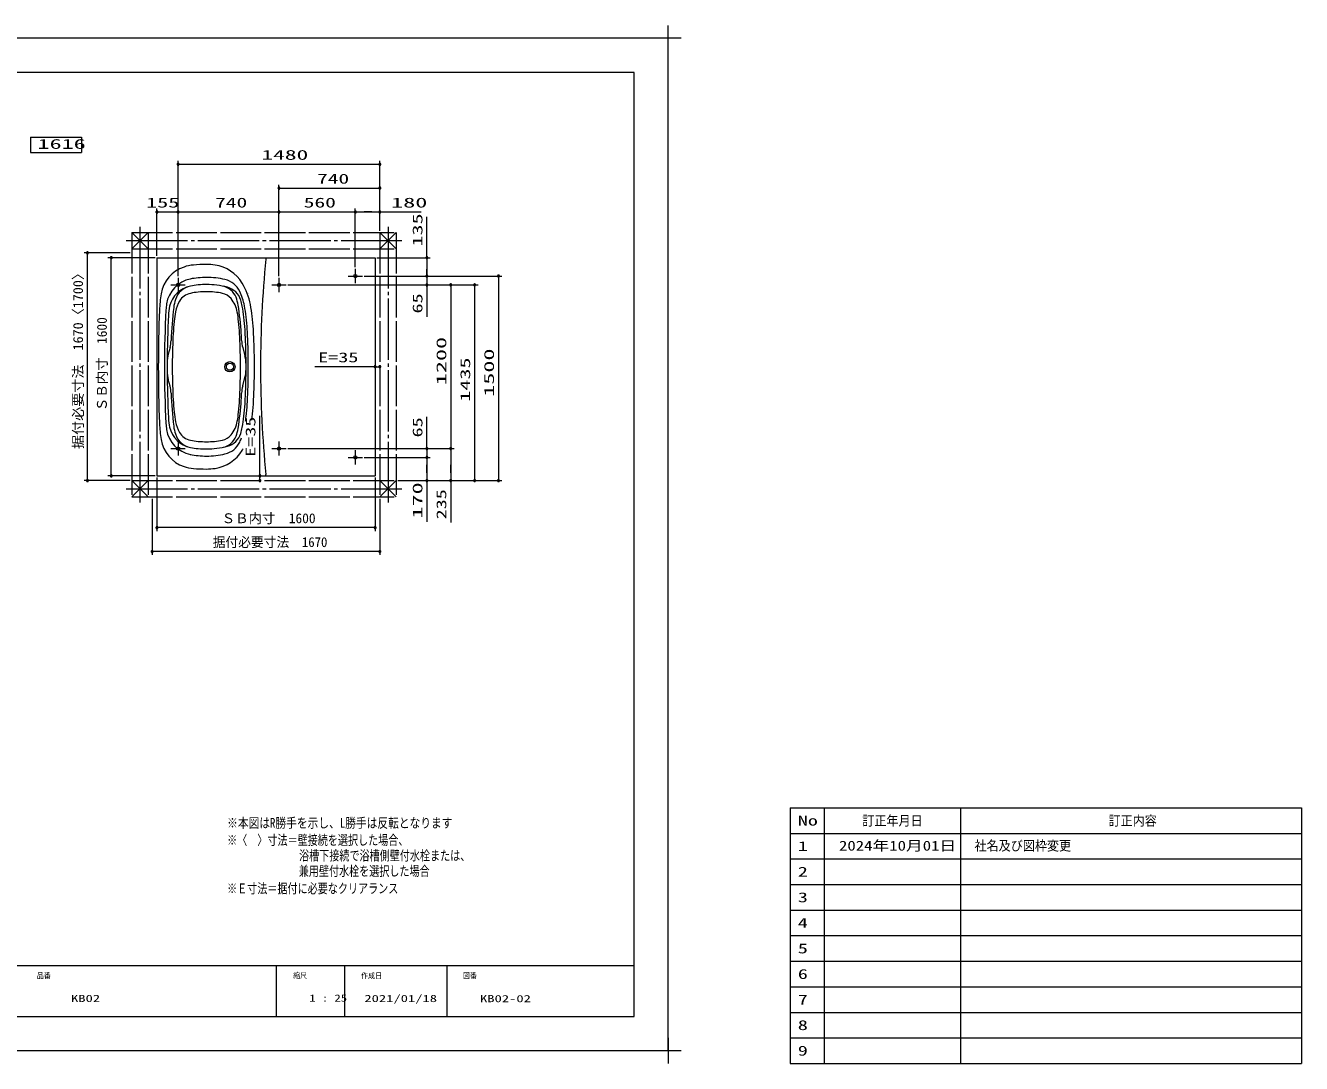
# Model space of a CAD drawing. Units: millimetres on the paper, scale 1:25. Extents: x -305 to 305, y -152 to 152.
# Drawn here: x -69.6 to 304.8, y -152.3 to 152.3 of the extents above; entities that cross this region are included whole.
import ezdxf
from ezdxf.enums import TextEntityAlignment as Align

# ---------------------------------------------------------------- set-up
doc = ezdxf.new("R2010")
doc.units = ezdxf.units.MM
doc.linetypes.add('LONG_CHAIN', pattern=[21, 18, -1, 1, -1])
doc.linetypes.add('LONG_DASHED2', pattern=[13, 12, -1])
for name, color, linetype, lineweight in [('0-1_RV', 7, 'Continuous', 9), ('0-2_0', 7, 'Continuous', 9), ('0-3_1図面枠', 7, 'Continuous', 9), ('0-4_図面枠', 3, 'Continuous', 9), ('0-5_DEFPOINTS', 7, 'Continuous', 9)]:
    doc.layers.add(name, color=color, linetype=linetype, lineweight=lineweight)
doc.styles.add('ＭＳ ゴシック', font='')
doc.styles.get('ＭＳ ゴシック').set_extended_font_data('MS Gothic')

# ---------------------------------------------------------------- blocks, each defined once
blk = doc.blocks.new('_DOTSMALL')
at = {"layer": '0-2_0'}
for p, q in [((0.0746, 0.1), (-0.0746, 0.1)), ((0.1223, -0.0248), (-0.1223, -0.0248))]:
    blk.add_line(p, q, dxfattribs=at)
for points in [[(0.125, 0), (0.124, 0.0157), (0.1211, 0.0311), (0.1162, 0.046), (0.1095, 0.0602), (0.1011, 0.0735), (0.0911, 0.0856), (0.0797, 0.0963), (0.067, 0.1055), (0.0532, 0.1131), (0.0386, 0.1189), (0.0234, 0.1228), (0.0078, 0.1248), (-0.0078, 0.1248), (-0.0234, 0.1228), (-0.0386, 0.1189), (-0.0532, 0.1131), (-0.067, 0.1055), (-0.0797, 0.0963), (-0.0911, 0.0856), (-0.1011, 0.0735), (-0.1095, 0.0602), (-0.1162, 0.046), (-0.1211, 0.0311), (-0.124, 0.0157), (-0.125, 0), (0, 0)], [(-0.125, 0), (-0.124, -0.0157), (-0.1211, -0.0311), (-0.1162, -0.046), (-0.1095, -0.0602), (-0.1011, -0.0735), (-0.0911, -0.0856), (-0.0797, -0.0963), (-0.067, -0.1055), (-0.0532, -0.1131), (-0.0386, -0.1189), (-0.0234, -0.1228), (-0.0078, -0.1248), (0.0078, -0.1248), (0.0234, -0.1228), (0.0386, -0.1189), (0.0532, -0.1131), (0.067, -0.1055), (0.0797, -0.0963), (0.0911, -0.0856), (0.1011, -0.0735), (0.1095, -0.0602), (0.1162, -0.046), (0.1211, -0.0311), (0.124, -0.0157), (0.125, 0), (0, 0)]]:
    blk.add_lwpolyline(points, close=True, dxfattribs=at)
blk = doc.blocks.new('グループ-6')
at = {"layer": '0-3_1図面枠'}
for p, q in [((-4200, 2895), (-4200, 3045)), ((4200, 2895), (4200, 3045)), ((-4275, 2970), (-4125, 2970)), ((4275, 2970), (4125, 2970)), ((-4200, -2895), (-4200, -3045)), ((4200, -2895), (4200, -3045)), ((-4275, -2970), (-4125, -2970)), ((4275, -2970), (4125, -2970))]:
    blk.add_line(p, q, dxfattribs=at)

msp = doc.modelspace()

# ---------------------------------------------------------------- linework, layer by layer
at = {"layer": '0-1_RV'}
for p, q in [((-68.175, 119.509), (-68.175, 115.013)), ((-68.175, 119.509), (-53.175, 119.509)), ((-53.175, 119.509), (-53.175, 115.013)), ((-68.175, 115.013), (-53.175, 115.013)), ((-24.833, 78.726), (-24.833, 112.546)), ((34.367, 92.046), (34.367, 112.546)), ((-24.833, 111.546), (34.367, 111.546)), ((4.767, 78.726), (4.767, 105.546)), ((34.367, 92.046), (34.367, 105.546)), ((4.767, 104.546), (34.367, 104.546)), ((-31.033, 84.646), (-31.033, 98.546)), ((-31.033, 97.546), (-24.833, 97.546)), ((-24.833, 78.726), (-24.833, 98.546)), ((-24.833, 97.546), (4.767, 97.546)), ((4.767, 78.726), (4.767, 98.546)), ((4.767, 97.546), (27.167, 97.546)), ((27.167, 81.326), (27.167, 98.546)), ((27.167, 97.546), (34.367, 97.546)), ((32.047, 97.546), (29.727, 97.546)), ((34.367, 92.046), (34.367, 98.546)), ((34.367, 97.546), (46.487, 97.546)), ((48.167, 84.146), (48.167, 96.166)), ((-38.933, 85.546), (-52.433, 85.546)), ((-51.433, 18.746), (-51.433, 85.546)), ((-31.533, 84.146), (-45.433, 84.146)), ((-44.433, 20.146), (-44.433, 84.146)), ((-31.033, 84.146), (32.967, 84.146)), ((-31.033, 84.146), (-31.033, 20.146)), ((0.927, 84.146), (0.927, 83.744)), ((32.967, 84.146), (32.967, 20.146)), ((33.467, 84.146), (49.167, 84.146)), ((48.167, 84.146), (48.167, 78.746)), ((29.747, 78.746), (70.167, 78.746)), ((29.747, 78.746), (49.167, 78.746)), ((48.167, 81.826), (48.167, 79.506)), ((48.167, 78.466), (48.167, 80.786)), ((48.167, 78.746), (48.167, 76.146)), ((69.167, 78.746), (69.167, 18.746)), ((7.347, 76.146), (63.167, 76.146)), ((7.347, 76.146), (56.167, 76.146)), ((48.167, 76.146), (48.167, 66.826)), ((55.167, 76.146), (55.167, 28.146)), ((62.167, 76.146), (62.167, 18.746)), ((-27.202, 57.777), (-27.7, 55.886)), ((-5.864, 57.777), (-5.218, 55.327)), ((-5.367, 55.892), (-5.363, 55.877)), ((-5.864, 46.514), (-5.218, 48.964)), ((32.967, 52.146), (15.327, 52.146)), ((32.967, 52.146), (34.367, 52.146)), ((-27.2, 46.488), (-27.7, 48.383)), ((-0.831, 20.146), (-0.831, 37.786)), ((48.167, 28.146), (48.167, 37.466)), ((7.347, 28.146), (56.167, 28.146)), ((7.347, 28.146), (49.167, 28.146)), ((48.167, 28.146), (48.167, 25.546)), ((55.167, 28.146), (55.167, 18.746)), ((29.747, 25.546), (49.167, 25.546)), ((48.167, 25.826), (48.167, 23.506)), ((48.167, 25.546), (48.167, 18.746)), ((48.167, 21.066), (48.167, 23.386)), ((55.167, 21.066), (55.167, 23.386)), ((-38.933, 18.746), (-52.433, 18.746)), ((-31.533, 20.146), (-45.433, 20.146)), ((-31.033, 20.146), (32.967, 20.146)), ((-31.033, 19.646), (-31.033, 3.946)), ((-0.831, 18.746), (-0.831, 20.146)), ((0.927, 20.146), (0.927, 20.547)), ((32.967, 19.646), (32.967, 3.946)), ((39.667, 18.746), (70.167, 18.746)), ((39.667, 18.746), (63.167, 18.746)), ((39.667, 18.746), (56.167, 18.746)), ((39.667, 18.746), (49.167, 18.746)), ((48.167, 18.746), (48.167, 6.626)), ((55.167, 18.746), (55.167, 6.426)), ((-32.433, 13.446), (-32.433, -3.054)), ((34.367, 13.446), (34.367, -3.054)), ((32.967, 4.946), (-31.033, 4.946)), ((34.367, -2.054), (-32.433, -2.054))]:
    msp.add_line(p, q, dxfattribs=at)
at = {"layer": '0-1_RV', "linetype": 'LONG_DASHED2'}
for p, q in [((-38.433, 91.546), (39.167, 91.546)), ((-38.433, 91.546), (-38.433, 13.946)), ((-33.633, 86.746), (-38.433, 91.546)), ((-38.433, 86.746), (-33.633, 91.546)), ((-33.633, 91.546), (-33.633, 13.946)), ((34.367, 91.546), (34.367, 13.946)), ((34.367, 86.746), (39.167, 91.546)), ((34.367, 91.546), (39.167, 86.746)), ((39.167, 91.546), (39.167, 13.946)), ((-38.433, 86.746), (39.167, 86.746)), ((-38.433, 18.746), (39.167, 18.746)), ((-38.433, 18.746), (-33.633, 13.946)), ((-33.633, 18.746), (-38.433, 13.946)), ((34.367, 18.746), (39.167, 13.946)), ((34.367, 13.946), (39.167, 18.746)), ((-38.433, 13.946), (39.167, 13.946))]:
    msp.add_line(p, q, dxfattribs=at)
at = {"layer": '0-1_RV', "linetype": 'LONG_CHAIN'}
for p, q in [((-36.033, 93.146), (-36.033, 12.346)), ((36.767, 93.146), (36.767, 12.346)), ((-40.033, 89.146), (40.767, 89.146)), ((25.087, 78.746), (29.247, 78.746)), ((27.167, 80.826), (27.167, 76.666)), ((-26.913, 76.146), (-22.753, 76.146)), ((-24.833, 78.226), (-24.833, 74.066)), ((2.687, 76.146), (6.847, 76.146)), ((4.767, 78.226), (4.767, 74.066)), ((-24.833, 30.226), (-24.833, 26.066)), ((4.767, 30.226), (4.767, 26.066)), ((-26.913, 28.146), (-22.753, 28.146)), ((2.687, 28.146), (6.847, 28.146)), ((27.167, 27.626), (27.167, 23.466)), ((25.087, 25.546), (29.247, 25.546)), ((-40.033, 16.346), (40.767, 16.346))]:
    msp.add_line(p, q, dxfattribs=at)
at = {"layer": '0-1_RV'}
for centre, radius in [((27.167, 78.746), 0.48), ((-24.833, 76.146), 0.48), ((4.767, 76.146), 0.48), ((-9.633, 52.146), 1.5), ((-9.633, 52.146), 1.04), ((-24.833, 28.146), 0.48), ((4.767, 28.146), 0.48), ((27.167, 25.546), 0.48)]:
    msp.add_circle(centre, radius, dxfattribs=at)
for centre, radius, start, end in [((320.167, 52.146), 320.8, 174.34726, 180), ((-19.93, 71.923), 10, 108.46728, 170.71873), ((-19.296, 70.026), 12, 94.95444, 108.46728), ((-16.533, 38.146), 44, 89.99999, 94.95444), ((-16.533, 64.546), 17.6, 81.67971, 90), ((-15.607, 70.878), 11.2, 31.16034, 81.67971), ((-19.519, 69.25), 8.8, 101.32804, 171.15395), ((-19.705, 68.16), 7.8, 101.29342, 167.16152), ((-20.097, 70.122), 5.8, 101.30119, 162.46615), ((-16.533, 54.346), 24, 90.00001, 101.32804), ((-16.533, 52.274), 24, 90.00001, 101.29342), ((-16.533, 52.274), 24, 90.00001, 101.29342), ((-16.533, 54.346), 24, 76.84989, 89.99999), ((-16.533, 52.274), 24, 75.13371, 89.99999), ((-12.703, 70.68), 5.2, 20.76615, 78.24482), ((-12.529, 71.484), 6.4, 25.55599, 76.84989), ((-11.812, 70.058), 5.6, 17.32322, 75.13371), ((-22.453, 66.739), 19.2, 11.00864, 31.16034), ((9.677, 67.085), 40, 170.71873, 177.6217), ((-14.585, 68.316), 11.6, 162.16474, 173.82697), ((-16.13, 66.584), 9.6, 149.65551, 169.70682), ((-20.293, 68.974), 4.8, 101.29342, 149.17082), ((-16.533, 50.146), 24, 90.00001, 101.29342), ((-16.533, 50.146), 24, 78.7065, 89.99999), ((-12.694, 69.366), 4.4, 39.15375, 78.7065), ((-16.128, 66.615), 8.8, 10.07233, 38.92663), ((-19.061, 68.269), 12, 9.45382, 20.76615), ((-22.453, 66.739), 17.4, 11.00864, 25.55599), ((-22.454, 66.739), 16.747, 11.00864, 17.32322), ((-3.754, 73.64), 0.4, 184.46931, 184.50491), ((-3.754, 73.577), 0.4, 184.46931, 184.50491), ((-3.754, 73.577), 0.4, 184.46931, 184.50491), ((-3.754, 73.577), 0.4, 184.46931, 184.50491), ((-3.753, 73.577), 0.4, 184.46931, 184.50491), ((369.367, 52.146), 400, 177.6217, 180), ((291.767, 52.146), 320.6, 177.01914, 180), ((-10.823, 67.896), 17.6, 171.15395, 176.99943), ((-12.097, 66.443), 15.6, 167.22256, 177.09528), ((111.791, 53.824), 138.804, 173.48916, 177.49565), ((12.108, 61.456), 38.3, 169.70681, 174.03081), ((-45.174, 61.456), 38.3, 5.96919, 10.07234), ((-84.957, 57.296), 78.803, 3.31712, 9.45382), ((-45.227, 62.309), 39.947, 6.27211, 11.00864), ((-45.226, 62.309), 40.6, 6.27211, 11.00864), ((-45.226, 62.309), 42.4, 6.27211, 11.00864), ((291.767, 52.146), 319.8, 177.29578, 179.7797), ((51.891, 57.296), 78.3, 174.03081, 176.68288), ((-84.957, 57.296), 78.3, 3.31712, 5.96919), ((-84.987, 57.939), 79.947, 3.62322, 6.27211), ((-84.986, 57.939), 80.6, 3.62322, 6.27211), ((-84.986, 57.939), 82.4, 3.62322, 6.27211), ((111.791, 53.824), 138.3, 176.68288, 178.39679), ((-144.856, 53.824), 138.3, 1.60321, 3.31712), ((-144.851, 53.788), 138.8, 2.51885, 3.35194), ((-144.867, 54.147), 139.947, 1.91139, 3.62322), ((-144.866, 54.147), 140.6, 1.91139, 3.62322), ((-144.866, 54.147), 142.4, 1.91139, 3.62323), ((-36.871, 60.326), 10, 345.23097, 357.49565), ((171.767, 52.146), 198.3, 178.39679, 180), ((-204.833, 52.146), 198.3, 0, 1.60321), ((3.805, 60.328), 10, 182.51885, 194.76903), ((-204.834, 52.146), 199.947, 0, 1.9155), ((-204.833, 52.146), 200.6, 0, 1.91139), ((-204.833, 52.146), 202.4, 0, 1.91139), ((291.767, 52.146), 319.8, 179.7797, 180), ((-18.031, 53.337), 10, 165.23097, 179.7797), ((-14.888, 52.778), 10, 0.19076, 14.76903), ((369.367, 52.146), 400, 180, 182.3783), ((291.767, 52.146), 320.6, 180, 182.98086), ((291.767, 52.146), 319.8, 180, 180.22441), ((291.767, 52.146), 319.8, 180.22441, 182.70422), ((-18.03, 50.932), 10, 180.22441, 194.76842), ((171.767, 52.146), 198.3, 180, 181.60321), ((-204.833, 52.146), 198.3, 358.39679, 0), ((-14.888, 51.513), 10, 345.23097, 359.80924), ((-204.834, 52.146), 199.947, 358.0845, 0), ((-204.833, 52.146), 200.6, 358.08861, 0), ((-204.833, 52.146), 202.4, 358.08861, 0), ((320.167, 52.146), 320.8, 180, 185.65274), ((-36.87, 43.939), 10, 2.5145, 14.76842), ((111.791, 50.467), 138.3, 181.60321, 183.31712), ((-144.856, 50.467), 138.3, 356.68288, 358.39679), ((3.805, 43.964), 10, 165.23097, 177.48115), ((-144.867, 50.144), 139.947, 356.37678, 358.08861), ((-144.866, 50.144), 140.6, 356.37678, 358.08861), ((-144.866, 50.144), 142.4, 356.37678, 358.08861), ((111.791, 50.467), 138.804, 182.5145, 186.51084), ((51.891, 46.995), 78.3, 183.31712, 185.96919), ((-84.957, 46.995), 78.803, 350.54618, 356.68288), ((-84.957, 46.995), 78.3, 354.03081, 356.68288), ((-144.851, 50.503), 138.8, 356.64806, 357.48115), ((-84.987, 46.353), 79.947, 353.72789, 356.37678), ((-84.986, 46.353), 80.6, 353.72789, 356.37678), ((12.108, 42.836), 38.3, 185.96919, 190.29319), ((-45.174, 42.836), 38.3, 349.92766, 354.03081), ((-45.227, 41.983), 39.947, 348.99136, 353.72789), ((-45.226, 41.983), 40.6, 351.75437, 353.72789), ((-84.986, 46.353), 82.4, 353.72789, 356.37678), ((9.677, 37.207), 40, 182.3783, 189.28127), ((-10.823, 36.395), 17.6, 183.00057, 188.84605), ((-12.097, 37.848), 15.6, 182.90472, 192.77744), ((-19.705, 36.131), 7.8, 192.83848, 258.70658), ((-14.585, 35.975), 11.6, 186.17303, 197.83526), ((-16.13, 37.707), 9.6, 190.29318, 210.34449), ((-16.128, 37.676), 8.8, 321.07337, 349.92767), ((-19.061, 36.023), 12, 339.23385, 350.54618), ((-22.454, 37.553), 16.747, 342.67678, 348.99136), ((-45.226, 41.983), 42.4, 352.50497, 353.72789), ((-19.93, 32.368), 10, 189.28127, 251.53272), ((-19.519, 35.042), 8.8, 188.84605, 258.76528), ((-20.097, 34.17), 5.8, 197.53385, 258.69881), ((-20.293, 35.317), 4.8, 210.82918, 258.70658), ((-16.533, 54.146), 24, 258.70658, 269.99999), ((-16.533, 54.146), 24, 270.00001, 281.2935), ((-12.694, 34.925), 4.4, 281.2935, 320.84625), ((-12.703, 33.612), 5.2, 281.75518, 339.23385), ((-12.529, 32.807), 6.4, 283.15011, 334.44401), ((-11.812, 34.233), 5.6, 284.86629, 342.67678), ((-22.453, 37.553), 17.4, 334.44401, 339.06034), ((-3.754, 30.715), 0.4, 175.49509, 175.53069), ((-3.754, 30.651), 0.4, 175.49509, 175.53069), ((-3.754, 30.651), 0.4, 175.49509, 175.53069), ((-3.753, 30.715), 0.4, 175.49509, 175.53069), ((-3.753, 30.715), 0.4, 175.49509, 175.53069), ((-16.533, 49.946), 24, 258.67196, 269.99999), ((-16.533, 52.017), 24, 258.70658, 269.99999), ((-16.533, 52.017), 24, 270.00001, 284.86629), ((-16.533, 49.946), 24, 270.00001, 283.15011), ((-15.607, 33.413), 11.2, 278.32029, 328.83966), ((-22.453, 37.553), 19.2, 328.83966, 330.38277), ((-19.296, 34.265), 12, 251.53272, 265.04556), ((-16.533, 66.146), 44, 265.04556, 270.00001), ((-16.533, 39.746), 17.6, 270, 278.32029)]:
    msp.add_arc(centre, radius, start, end, dxfattribs=at)
at = {"layer": '0-2_0'}
for p, q in [((154.767, -77.252), (154.767, -152.252)), ((154.767, -77.252), (304.767, -77.252)), ((164.767, -77.252), (164.767, -152.252)), ((204.767, -77.252), (204.767, -152.252)), ((304.767, -77.252), (304.767, -152.252)), ((154.767, -84.752), (304.767, -84.752)), ((154.767, -92.252), (304.767, -92.252)), ((154.767, -99.752), (304.767, -99.752)), ((154.767, -107.252), (304.767, -107.252)), ((154.767, -114.752), (304.767, -114.752)), ((3.983, -123.498), (3.983, -138.498)), ((23.983, -123.498), (23.983, -138.498)), ((53.983, -123.498), (53.983, -138.498)), ((154.767, -122.252), (304.767, -122.252)), ((154.767, -129.752), (304.767, -129.752)), ((154.767, -137.252), (304.767, -137.252)), ((154.767, -144.752), (304.767, -144.752)), ((154.767, -152.252), (304.767, -152.252))]:
    msp.add_line(p, q, dxfattribs=at)
at = {"layer": '0-4_図面枠'}
msp.add_line((-291.017, -123.498), (108.983, -123.498), dxfattribs=at)
msp.add_lwpolyline([(-291.017, -138.498), (108.983, -138.498), (108.983, 138.502), (-291.017, 138.502)], close=True, dxfattribs=at)
at = {"layer": '0-5_DEFPOINTS'}
for p, q in [((118.983, 148.502), (-301.017, 148.502)), ((118.983, -148.498), (118.983, 148.502)), ((118.983, -148.498), (-301.017, -148.498))]:
    msp.add_line(p, q, dxfattribs=at)

# ---------------------------------------------------------------- block references
at = {"layer": '0-1_RV', "xscale": 2.32, "yscale": 2.32}
for p, rotation in [((-24.833, 111.546), 180), ((4.767, 104.546), 180), ((-31.033, 97.546), 180), ((-24.833, 97.546), 180), ((4.767, 97.546), 180), ((27.167, 97.546), 180), ((-51.433, 85.546), 90), ((-44.433, 84.146), 90), ((48.167, 84.146), 90), ((48.167, 78.746), 270), ((48.167, 78.746), 90), ((69.167, 78.746), 90), ((48.167, 76.146), 270), ((55.167, 76.146), 90), ((62.167, 76.146), 90), ((34.367, 52.146), 180), ((48.167, 28.146), 90), ((55.167, 28.146), 90), ((55.167, 28.146), 270), ((48.167, 25.546), 270), ((48.167, 25.546), 90), ((-51.433, 18.746), 270), ((-44.433, 20.146), 270), ((-0.831, 20.146), 270), ((-0.831, 18.746), 90), ((48.167, 18.746), 270), ((55.167, 18.746), 270), ((62.167, 18.746), 270), ((69.167, 18.746), 270), ((-31.033, 4.946), 180), ((-32.433, -2.054), 180)]:
    msp.add_blockref('_DOTSMALL', p, dxfattribs=dict(at, rotation=rotation))
for p in [(34.367, 111.546), (34.367, 104.546), (-24.833, 97.546), (4.767, 97.546), (27.167, 97.546), (34.367, 97.546), (32.967, 52.146), (32.967, 4.946), (34.367, -2.054)]:
    msp.add_blockref('_DOTSMALL', p, dxfattribs=at)
at = {"layer": '0-3_1図面枠', "xscale": 0.05, "yscale": 0.05}
msp.add_blockref('グループ-6', (-91.017, 0.002), dxfattribs=at)

# ---------------------------------------------------------------- texts
at = {"layer": '0-1_RV', "style": 'ＭＳ ゴシック'}
for s, height, width, p in [('1616', 2.889, 1.8, (-66.075, 115.205)), ('1480', 2.889, 1.75, (-0.395, 111.991)), ('740', 2.889, 1.6, (15.93, 104.991)), ('155', 2.889, 1.65, (-34.208, 97.991)), ('740', 2.889, 1.6, (-13.97, 97.991)), ('560', 2.889, 1.6, (12.03, 97.991)), ('180', 2.889, 1.8, (37.687, 97.991)), ('E=35', 2.889, 1.5, (16.272, 52.591)), ('据付必要寸法\u30001670', 2.886, 0.95, (-14.674, -1.609)), ('※本図はR勝手を示し、L勝手は反転となります', 2.886, 0.8, (-10.45, -83.982)), ('※〈\u3000〉寸法＝壁接続を選択した場合、', 2.889, 0.75, (-10.449, -89.015)), ('\u3000\u3000\u3000\u3000\u3000\u3000\u3000浴槽下接続で浴槽側壁付水栓または、', 2.889, 0.75, (-10.026, -93.554)), ('              兼用壁付水栓を選択した場合', 2.886, 0.75, (-10.026, -98.094)), ('※Ｅ寸法＝据付に必要なクリアランス', 2.889, 0.75, (-10.456, -103.204))]:
    msp.add_text(s, height=height, dxfattribs=dict(at, width=width)).set_placement(p, align=Align.BOTTOM_LEFT)
for s, height, width, p in [('135', 2.889, 1.65, (47.722, 87.405)), ('据付必要寸法\u30001670〈1700〉', 2.886, 1.05, (-51.878, 27.999)), ('65', 2.889, 1.5, (47.722, 67.77)), ('1200', 2.889, 1.8, (54.722, 46.746)), ('1500', 2.889, 1.8, (68.722, 43.346)), ('1435', 2.889, 1.65, (61.722, 41.885)), ('E=35', 2.889, 1.5, (-1.276, 25.73)), ('65', 2.889, 1.5, (47.722, 31.41)), ('170', 2.889, 1.8, (47.722, 7.626)), ('235', 2.889, 1.5, (54.722, 7.37))]:
    msp.add_text(s, height=height, rotation=90, dxfattribs=dict(at, width=width)).set_placement(p, align=Align.BOTTOM_LEFT)
msp.add_text('ＳＢ内寸\u30001600', height=2.889, rotation=90, dxfattribs=at).set_placement((-44.878, 39.124), align=Align.BOTTOM_LEFT)
msp.add_text('ＳＢ内寸\u30001600', height=2.889, dxfattribs=at).set_placement((-12.054, 5.391), align=Align.BOTTOM_LEFT)
at = {"layer": '0-3_1図面枠', "style": 'ＭＳ ゴシック'}
for s, height, width, p in [('品番', 1.628, 0.9, (-66.276, -127.759)), ('縮尺', 1.628, 0.9, (8.896, -127.769)), ('作成日', 1.628, 0.9, (28.857, -127.788)), ('図番', 1.628, 0.9, (58.732, -127.759)), ('KB02', 2.089, 1.5, (-56.239, -134.834)), ('1 : 25', 2.092, 1.3, (13.65, -134.738)), ('2021/01/18', 2.089, 1.5, (29.822, -134.861)), ('KB02-02', 2.089, 1.5, (63.761, -134.899))]:
    msp.add_text(s, height=height, dxfattribs=dict(at, width=width)).set_placement(p, align=Align.BOTTOM_LEFT)
at = {"layer": '0-4_図面枠', "style": 'ＭＳ ゴシック'}
for s, height, width, p in [('No', 2.889, 1.5, (156.995, -83.321)), ('訂正年月日', 2.886, 0.9, (175.924, -83.321)), ('訂正内容', 2.886, 0.9, (248.147, -83.321)), ('1', 2.889, 1.5, (156.995, -90.821)), ('2024年10月01日', 2.886, 1.25, (169.082, -90.666)), ('社名及び図枠変更', 2.886, 0.9, (208.834, -90.666)), ('2', 2.889, 1.5, (156.995, -98.321)), ('3', 2.889, 1.5, (156.995, -105.821)), ('4', 2.889, 1.5, (156.995, -113.321)), ('5', 2.889, 1.5, (156.995, -120.821)), ('6', 2.889, 1.5, (156.995, -128.321)), ('7', 2.889, 1.5, (156.995, -135.821)), ('8', 2.889, 1.5, (156.995, -143.321)), ('9', 2.889, 1.5, (156.995, -150.821))]:
    msp.add_text(s, height=height, dxfattribs=dict(at, width=width)).set_placement(p, align=Align.BOTTOM_LEFT)

doc.saveas('drawing.dxf')
